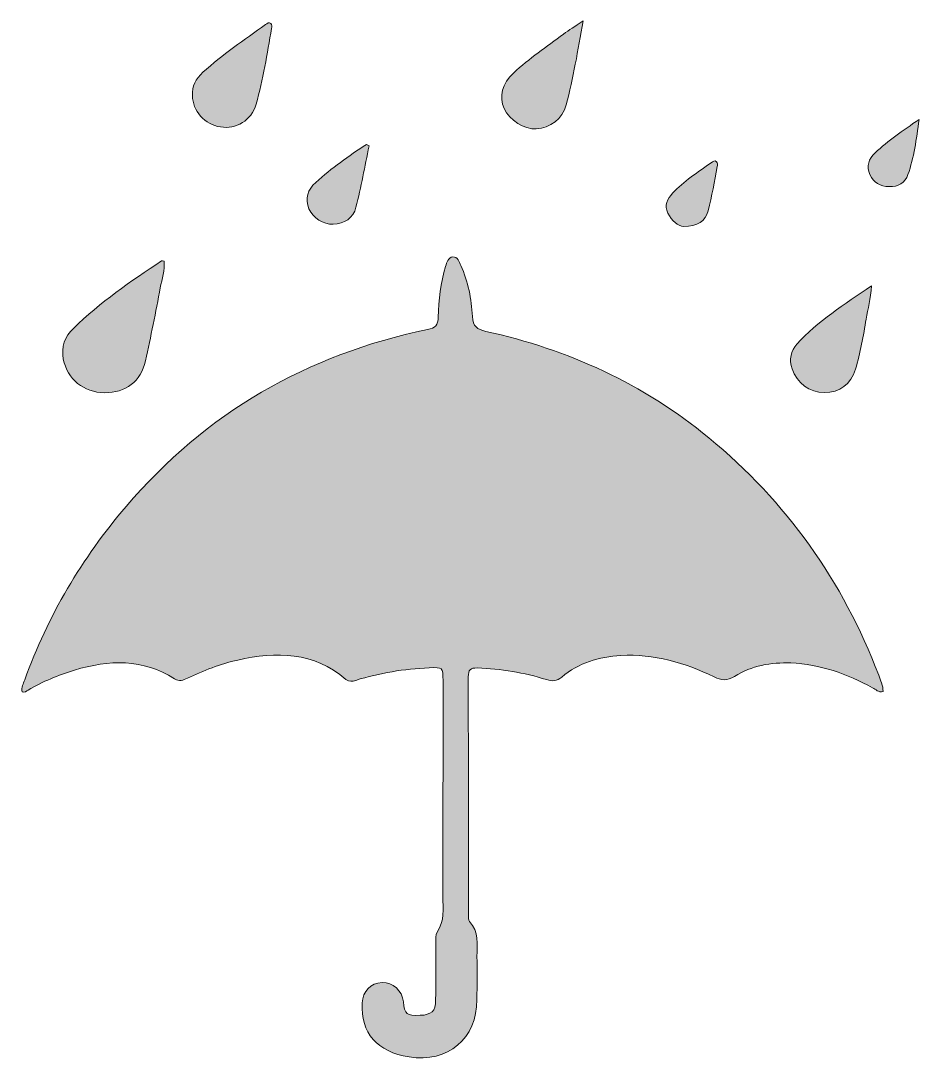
# Model space of a CAD drawing. Header units: inches. Extents: x 59.9 to 70.3, y -12.1 to 0.
import ezdxf

# ---------------------------------------------------------------- set-up
doc = ezdxf.new("R2010")
doc.units = ezdxf.units.IN
doc.header["$MEASUREMENT"] = 0
doc.layers.add('Слой 1', color=7, linetype='Continuous', lineweight=0)

# ---------------------------------------------------------------- blocks, each defined once
blk = doc.blocks.new('Block_0')
at = {"layer": 'Слой 1', "true_color": 0x000000, "transparency": 33554687}
h = blk.add_hatch(color=18, dxfattribs=at)
h.dxf.hatch_style = 2
edge = h.paths.add_edge_path()
edge.add_spline(control_points=[(66.414, 0), (66.355, -0.348), (66.299, -0.662), (66.219, -0.971), (66.177, -1.133), (66.03, -1.242), (65.873, -1.25), (65.733, -1.258), (65.562, -1.15), (65.502, -1.016), (65.439, -0.875), (65.475, -0.726), (65.611, -0.601), (65.791, -0.436), (65.992, -0.299), (66.187, -0.154), (66.251, -0.106), (66.319, -0.064), (66.414, 0)], knot_values=[0, 0, 0, 0, 1, 1, 1, 2, 2, 2, 3, 3, 3, 4, 4, 4, 5, 5, 5, 6, 6, 6, 6], degree=3, periodic=0)
h = blk.add_hatch(color=18, dxfattribs=at)
h.dxf.hatch_style = 2
edge = h.paths.add_edge_path()
edge.add_spline(control_points=[(61.893, -0.864), (61.884, -0.76), (61.933, -0.669), (62.015, -0.595), (62.241, -0.392), (62.49, -0.219), (62.738, -0.044), (62.757, -0.03), (62.78, -0.01), (62.802, -0.03), (62.813, -0.041), (62.814, -0.069), (62.81, -0.087), (62.756, -0.381), (62.712, -0.678), (62.63, -0.966), (62.576, -1.153), (62.397, -1.257), (62.217, -1.228), (62.038, -1.2), (61.894, -1.042), (61.893, -0.864)], knot_values=[0, 0, 0, 0, 1, 1, 1, 2, 2, 2, 3, 3, 3, 4, 4, 4, 5, 5, 5, 6, 6, 6, 7, 7, 7, 7], degree=3, periodic=0)
h = blk.add_hatch(color=18, dxfattribs=at)
h.dxf.hatch_style = 2
edge = h.paths.add_edge_path()
edge.add_spline(control_points=[(70.303, -1.142), (70.271, -1.375), (70.242, -1.582), (70.174, -1.779), (70.141, -1.874), (70.061, -1.922), (69.955, -1.918), (69.852, -1.915), (69.775, -1.875), (69.733, -1.779), (69.689, -1.68), (69.72, -1.598), (69.794, -1.528), (69.943, -1.386), (70.111, -1.27), (70.303, -1.142)], knot_values=[0, 0, 0, 0, 1, 1, 1, 2, 2, 2, 3, 3, 3, 4, 4, 4, 5, 5, 5, 5], degree=3, periodic=0)
h = blk.add_hatch(color=18, dxfattribs=at)
h.dxf.hatch_style = 2
edge = h.paths.add_edge_path()
edge.add_spline(control_points=[(63.938, -1.448), (63.888, -1.685), (63.844, -1.922), (63.786, -2.157), (63.754, -2.283), (63.649, -2.349), (63.523, -2.353), (63.403, -2.356), (63.289, -2.284), (63.242, -2.177), (63.19, -2.055), (63.229, -1.952), (63.32, -1.87), (63.502, -1.705), (63.702, -1.563), (63.908, -1.429), (63.918, -1.436), (63.928, -1.442), (63.938, -1.448)], knot_values=[0, 0, 0, 0, 1, 1, 1, 2, 2, 2, 3, 3, 3, 4, 4, 4, 5, 5, 5, 6, 6, 6, 6], degree=3, periodic=0)
h = blk.add_hatch(color=18, dxfattribs=at)
h.dxf.hatch_style = 2
edge = h.paths.add_edge_path()
edge.add_spline(control_points=[(67.575, -2.378), (67.513, -2.376), (67.441, -2.316), (67.395, -2.224), (67.35, -2.135), (67.387, -2.06), (67.45, -1.994), (67.582, -1.856), (67.74, -1.75), (67.896, -1.642), (67.915, -1.629), (67.939, -1.609), (67.96, -1.631), (67.97, -1.642), (67.971, -1.669), (67.967, -1.687), (67.934, -1.857), (67.904, -2.028), (67.862, -2.197), (67.832, -2.319), (67.741, -2.38), (67.575, -2.378)], knot_values=[0, 0, 0, 0, 1, 1, 1, 2, 2, 2, 3, 3, 3, 4, 4, 4, 5, 5, 5, 6, 6, 6, 7, 7, 7, 7], degree=3, periodic=0)
h = blk.add_hatch(color=18, dxfattribs=at)
h.dxf.hatch_style = 2
edge = h.paths.add_edge_path()
edge.add_spline(control_points=[(59.923, -7.763), (59.907, -7.712), (59.937, -7.669), (59.953, -7.626), (60.219, -6.884), (60.615, -6.218), (61.125, -5.62), (62.051, -4.535), (63.22, -3.859), (64.615, -3.572), (64.702, -3.555), (64.736, -3.521), (64.738, -3.429), (64.742, -3.23), (64.764, -3.032), (64.823, -2.841), (64.837, -2.795), (64.85, -2.737), (64.906, -2.732), (64.965, -2.728), (64.981, -2.789), (65, -2.831), (65.084, -3.018), (65.123, -3.218), (65.133, -3.42), (65.139, -3.535), (65.188, -3.571), (65.289, -3.593), (66.244, -3.802), (67.111, -4.201), (67.868, -4.823), (68.767, -5.563), (69.42, -6.483), (69.835, -7.571), (69.858, -7.631), (69.886, -7.69), (69.886, -7.759), (69.833, -7.776), (69.801, -7.735), (69.765, -7.716), (69.469, -7.557), (69.158, -7.444), (68.818, -7.43), (68.588, -7.421), (68.364, -7.461), (68.166, -7.585), (68.081, -7.639), (68.015, -7.632), (67.93, -7.591), (67.59, -7.428), (67.236, -7.321), (66.851, -7.343), (66.597, -7.359), (66.363, -7.428), (66.167, -7.593), (66.108, -7.642), (66.06, -7.645), (65.991, -7.623), (65.731, -7.539), (65.463, -7.499), (65.19, -7.488), (65.11, -7.485), (65.085, -7.509), (65.085, -7.59), (65.087, -8.506), (65.087, -9.423), (65.087, -10.34), (65.087, -10.368), (65.084, -10.406), (65.099, -10.422), (65.214, -10.54), (65.184, -10.686), (65.186, -10.826), (65.188, -10.992), (65.187, -11.158), (65.186, -11.325), (65.186, -11.776), (64.85, -12.06), (64.4, -11.989), (64.031, -11.931), (63.84, -11.711), (63.858, -11.364), (63.865, -11.227), (63.957, -11.133), (64.087, -11.129), (64.215, -11.126), (64.319, -11.219), (64.334, -11.35), (64.35, -11.496), (64.372, -11.513), (64.528, -11.507), (64.659, -11.502), (64.707, -11.459), (64.708, -11.331), (64.711, -11.112), (64.709, -10.893), (64.71, -10.674), (64.71, -10.63), (64.702, -10.574), (64.724, -10.543), (64.816, -10.416), (64.792, -10.272), (64.792, -10.133), (64.793, -9.301), (64.793, -8.47), (64.793, -7.638), (64.793, -7.475), (64.792, -7.48), (64.633, -7.486), (64.343, -7.499), (64.06, -7.545), (63.784, -7.631), (63.744, -7.643), (63.707, -7.652), (63.67, -7.62), (63.297, -7.297), (62.865, -7.298), (62.417, -7.396), (62.214, -7.441), (62.023, -7.52), (61.835, -7.607), (61.786, -7.63), (61.741, -7.647), (61.687, -7.613), (61.318, -7.378), (60.927, -7.393), (60.527, -7.513), (60.34, -7.569), (60.161, -7.645), (59.992, -7.744), (59.972, -7.756), (59.953, -7.774), (59.923, -7.763)], knot_values=[0, 0, 0, 0, 1, 1, 1, 2, 2, 2, 3, 3, 3, 4, 4, 4, 5, 5, 5, 6, 6, 6, 7, 7, 7, 8, 8, 8, 9, 9, 9, 10, 10, 10, 11, 11, 11, 12, 12, 12, 13, 13, 13, 14, 14, 14, 15, 15, 15, 16, 16, 16, 17, 17, 17, 18, 18, 18, 19, 19, 19, 20, 20, 20, 21, 21, 21, 22, 22, 22, 23, 23, 23, 24, 24, 24, 25, 25, 25, 26, 26, 26, 27, 27, 27, 28, 28, 28, 29, 29, 29, 30, 30, 30, 31, 31, 31, 32, 32, 32, 33, 33, 33, 34, 34, 34, 35, 35, 35, 36, 36, 36, 37, 37, 37, 38, 38, 38, 39, 39, 39, 40, 40, 40, 41, 41, 41, 42, 42, 42, 43, 43, 43, 44, 44, 44, 44], degree=3, periodic=0)
h = blk.add_hatch(color=18, dxfattribs=at)
h.dxf.hatch_style = 2
edge = h.paths.add_edge_path()
edge.add_spline(control_points=[(61.567, -2.78), (61.574, -2.886), (61.54, -2.987), (61.521, -3.088), (61.469, -3.371), (61.411, -3.653), (61.349, -3.934), (61.296, -4.173), (61.119, -4.306), (60.876, -4.303), (60.636, -4.301), (60.445, -4.147), (60.399, -3.914), (60.371, -3.775), (60.419, -3.652), (60.515, -3.558), (60.824, -3.257), (61.178, -3.013), (61.537, -2.778), (61.542, -2.774), (61.552, -2.779), (61.567, -2.78)], knot_values=[0, 0, 0, 0, 1, 1, 1, 2, 2, 2, 3, 3, 3, 4, 4, 4, 5, 5, 5, 6, 6, 6, 7, 7, 7, 7], degree=3, periodic=0)
h = blk.add_hatch(color=18, dxfattribs=at)
h.dxf.hatch_style = 2
edge = h.paths.add_edge_path()
edge.add_spline(control_points=[(69.75, -3.066), (69.746, -3.217), (69.71, -3.332), (69.69, -3.45), (69.658, -3.645), (69.623, -3.841), (69.566, -4.031), (69.513, -4.208), (69.384, -4.302), (69.207, -4.301), (69.034, -4.301), (68.889, -4.192), (68.833, -4.027), (68.796, -3.919), (68.82, -3.817), (68.888, -3.742), (69.13, -3.473), (69.435, -3.285), (69.75, -3.066)], knot_values=[0, 0, 0, 0, 1, 1, 1, 2, 2, 2, 3, 3, 3, 4, 4, 4, 5, 5, 5, 6, 6, 6, 6], degree=3, periodic=0)
at = {"layer": 'Слой 1'}
for points, knots in [([(66.414, 0), (66.355, -0.348), (66.299, -0.662), (66.219, -0.971), (66.177, -1.133), (66.03, -1.242), (65.873, -1.25), (65.733, -1.258), (65.562, -1.15), (65.502, -1.016), (65.439, -0.875), (65.475, -0.726), (65.611, -0.601), (65.791, -0.436), (65.992, -0.299), (66.187, -0.154), (66.251, -0.106), (66.319, -0.064), (66.414, 0)], [0, 0, 0, 0, 1, 1, 1, 2, 2, 2, 3, 3, 3, 4, 4, 4, 5, 5, 5, 6, 6, 6, 6]), ([(61.893, -0.864), (61.884, -0.76), (61.933, -0.669), (62.015, -0.595), (62.241, -0.392), (62.49, -0.219), (62.738, -0.044), (62.757, -0.03), (62.78, -0.01), (62.802, -0.03), (62.813, -0.041), (62.814, -0.069), (62.81, -0.087), (62.756, -0.381), (62.712, -0.678), (62.63, -0.966), (62.576, -1.153), (62.397, -1.257), (62.217, -1.228), (62.038, -1.2), (61.894, -1.042), (61.893, -0.864)], [0, 0, 0, 0, 1, 1, 1, 2, 2, 2, 3, 3, 3, 4, 4, 4, 5, 5, 5, 6, 6, 6, 7, 7, 7, 7]), ([(70.303, -1.142), (70.271, -1.375), (70.242, -1.582), (70.174, -1.779), (70.141, -1.874), (70.061, -1.922), (69.955, -1.918), (69.852, -1.915), (69.775, -1.875), (69.733, -1.779), (69.689, -1.68), (69.72, -1.598), (69.794, -1.528), (69.943, -1.386), (70.111, -1.27), (70.303, -1.142)], [0, 0, 0, 0, 1, 1, 1, 2, 2, 2, 3, 3, 3, 4, 4, 4, 5, 5, 5, 5]), ([(63.938, -1.448), (63.888, -1.685), (63.844, -1.922), (63.786, -2.157), (63.754, -2.283), (63.649, -2.349), (63.523, -2.353), (63.403, -2.356), (63.289, -2.284), (63.242, -2.177), (63.19, -2.055), (63.229, -1.952), (63.32, -1.87), (63.502, -1.705), (63.702, -1.563), (63.908, -1.429), (63.918, -1.436), (63.928, -1.442), (63.938, -1.448)], [0, 0, 0, 0, 1, 1, 1, 2, 2, 2, 3, 3, 3, 4, 4, 4, 5, 5, 5, 6, 6, 6, 6]), ([(67.575, -2.378), (67.513, -2.376), (67.441, -2.316), (67.395, -2.224), (67.35, -2.135), (67.387, -2.06), (67.45, -1.994), (67.582, -1.856), (67.74, -1.75), (67.896, -1.642), (67.915, -1.629), (67.939, -1.609), (67.96, -1.631), (67.97, -1.642), (67.971, -1.669), (67.967, -1.687), (67.934, -1.857), (67.904, -2.028), (67.862, -2.197), (67.832, -2.319), (67.741, -2.38), (67.575, -2.378)], [0, 0, 0, 0, 1, 1, 1, 2, 2, 2, 3, 3, 3, 4, 4, 4, 5, 5, 5, 6, 6, 6, 7, 7, 7, 7]), ([(59.923, -7.763), (59.907, -7.712), (59.937, -7.669), (59.953, -7.626), (60.219, -6.884), (60.615, -6.218), (61.125, -5.62), (62.051, -4.535), (63.22, -3.859), (64.615, -3.572), (64.702, -3.555), (64.736, -3.521), (64.738, -3.429), (64.742, -3.23), (64.764, -3.032), (64.823, -2.841), (64.837, -2.795), (64.85, -2.737), (64.906, -2.732), (64.965, -2.728), (64.981, -2.789), (65, -2.831), (65.084, -3.018), (65.123, -3.218), (65.133, -3.42), (65.139, -3.535), (65.188, -3.571), (65.289, -3.593), (66.244, -3.802), (67.111, -4.201), (67.868, -4.823), (68.767, -5.563), (69.42, -6.483), (69.835, -7.571), (69.858, -7.631), (69.886, -7.69), (69.886, -7.759), (69.833, -7.776), (69.801, -7.735), (69.765, -7.716), (69.469, -7.557), (69.158, -7.444), (68.818, -7.43), (68.588, -7.421), (68.364, -7.461), (68.166, -7.585), (68.081, -7.639), (68.015, -7.632), (67.93, -7.591), (67.59, -7.428), (67.236, -7.321), (66.851, -7.343), (66.597, -7.359), (66.363, -7.428), (66.167, -7.593), (66.108, -7.642), (66.06, -7.645), (65.991, -7.623), (65.731, -7.539), (65.463, -7.499), (65.19, -7.488), (65.11, -7.485), (65.085, -7.509), (65.085, -7.59), (65.087, -8.506), (65.087, -9.423), (65.087, -10.34), (65.087, -10.368), (65.084, -10.406), (65.099, -10.422), (65.214, -10.54), (65.184, -10.686), (65.186, -10.826), (65.188, -10.992), (65.187, -11.158), (65.186, -11.325), (65.186, -11.776), (64.85, -12.06), (64.4, -11.989), (64.031, -11.931), (63.84, -11.711), (63.858, -11.364), (63.865, -11.227), (63.957, -11.133), (64.087, -11.129), (64.215, -11.126), (64.319, -11.219), (64.334, -11.35), (64.35, -11.496), (64.372, -11.513), (64.528, -11.507), (64.659, -11.502), (64.707, -11.459), (64.708, -11.331), (64.711, -11.112), (64.709, -10.893), (64.71, -10.674), (64.71, -10.63), (64.702, -10.574), (64.724, -10.543), (64.816, -10.416), (64.792, -10.272), (64.792, -10.133), (64.793, -9.301), (64.793, -8.47), (64.793, -7.638), (64.793, -7.475), (64.792, -7.48), (64.633, -7.486), (64.343, -7.499), (64.06, -7.545), (63.784, -7.631), (63.744, -7.643), (63.707, -7.652), (63.67, -7.62), (63.297, -7.297), (62.865, -7.298), (62.417, -7.396), (62.214, -7.441), (62.023, -7.52), (61.835, -7.607), (61.786, -7.63), (61.741, -7.647), (61.687, -7.613), (61.318, -7.378), (60.927, -7.393), (60.527, -7.513), (60.34, -7.569), (60.161, -7.645), (59.992, -7.744), (59.972, -7.756), (59.953, -7.774), (59.923, -7.763)], [0, 0, 0, 0, 1, 1, 1, 2, 2, 2, 3, 3, 3, 4, 4, 4, 5, 5, 5, 6, 6, 6, 7, 7, 7, 8, 8, 8, 9, 9, 9, 10, 10, 10, 11, 11, 11, 12, 12, 12, 13, 13, 13, 14, 14, 14, 15, 15, 15, 16, 16, 16, 17, 17, 17, 18, 18, 18, 19, 19, 19, 20, 20, 20, 21, 21, 21, 22, 22, 22, 23, 23, 23, 24, 24, 24, 25, 25, 25, 26, 26, 26, 27, 27, 27, 28, 28, 28, 29, 29, 29, 30, 30, 30, 31, 31, 31, 32, 32, 32, 33, 33, 33, 34, 34, 34, 35, 35, 35, 36, 36, 36, 37, 37, 37, 38, 38, 38, 39, 39, 39, 40, 40, 40, 41, 41, 41, 42, 42, 42, 43, 43, 43, 44, 44, 44, 44]), ([(61.567, -2.78), (61.574, -2.886), (61.54, -2.987), (61.521, -3.088), (61.469, -3.371), (61.411, -3.653), (61.349, -3.934), (61.296, -4.173), (61.119, -4.306), (60.876, -4.303), (60.636, -4.301), (60.445, -4.147), (60.399, -3.914), (60.371, -3.775), (60.419, -3.652), (60.515, -3.558), (60.824, -3.257), (61.178, -3.013), (61.537, -2.778), (61.542, -2.774), (61.552, -2.779), (61.567, -2.78)], [0, 0, 0, 0, 1, 1, 1, 2, 2, 2, 3, 3, 3, 4, 4, 4, 5, 5, 5, 6, 6, 6, 7, 7, 7, 7]), ([(69.75, -3.066), (69.746, -3.217), (69.71, -3.332), (69.69, -3.45), (69.658, -3.645), (69.623, -3.841), (69.566, -4.031), (69.513, -4.208), (69.384, -4.302), (69.207, -4.301), (69.034, -4.301), (68.889, -4.192), (68.833, -4.027), (68.796, -3.919), (68.82, -3.817), (68.888, -3.742), (69.13, -3.473), (69.435, -3.285), (69.75, -3.066)], [0, 0, 0, 0, 1, 1, 1, 2, 2, 2, 3, 3, 3, 4, 4, 4, 5, 5, 5, 6, 6, 6, 6])]:
    blk.add_open_spline(points, degree=3, knots=knots, dxfattribs=at)

msp = doc.modelspace()

# ---------------------------------------------------------------- block references
at = {"layer": 'Слой 1'}
msp.add_blockref('Block_0', (0, 0), dxfattribs=at)

doc.saveas('drawing.dxf')
